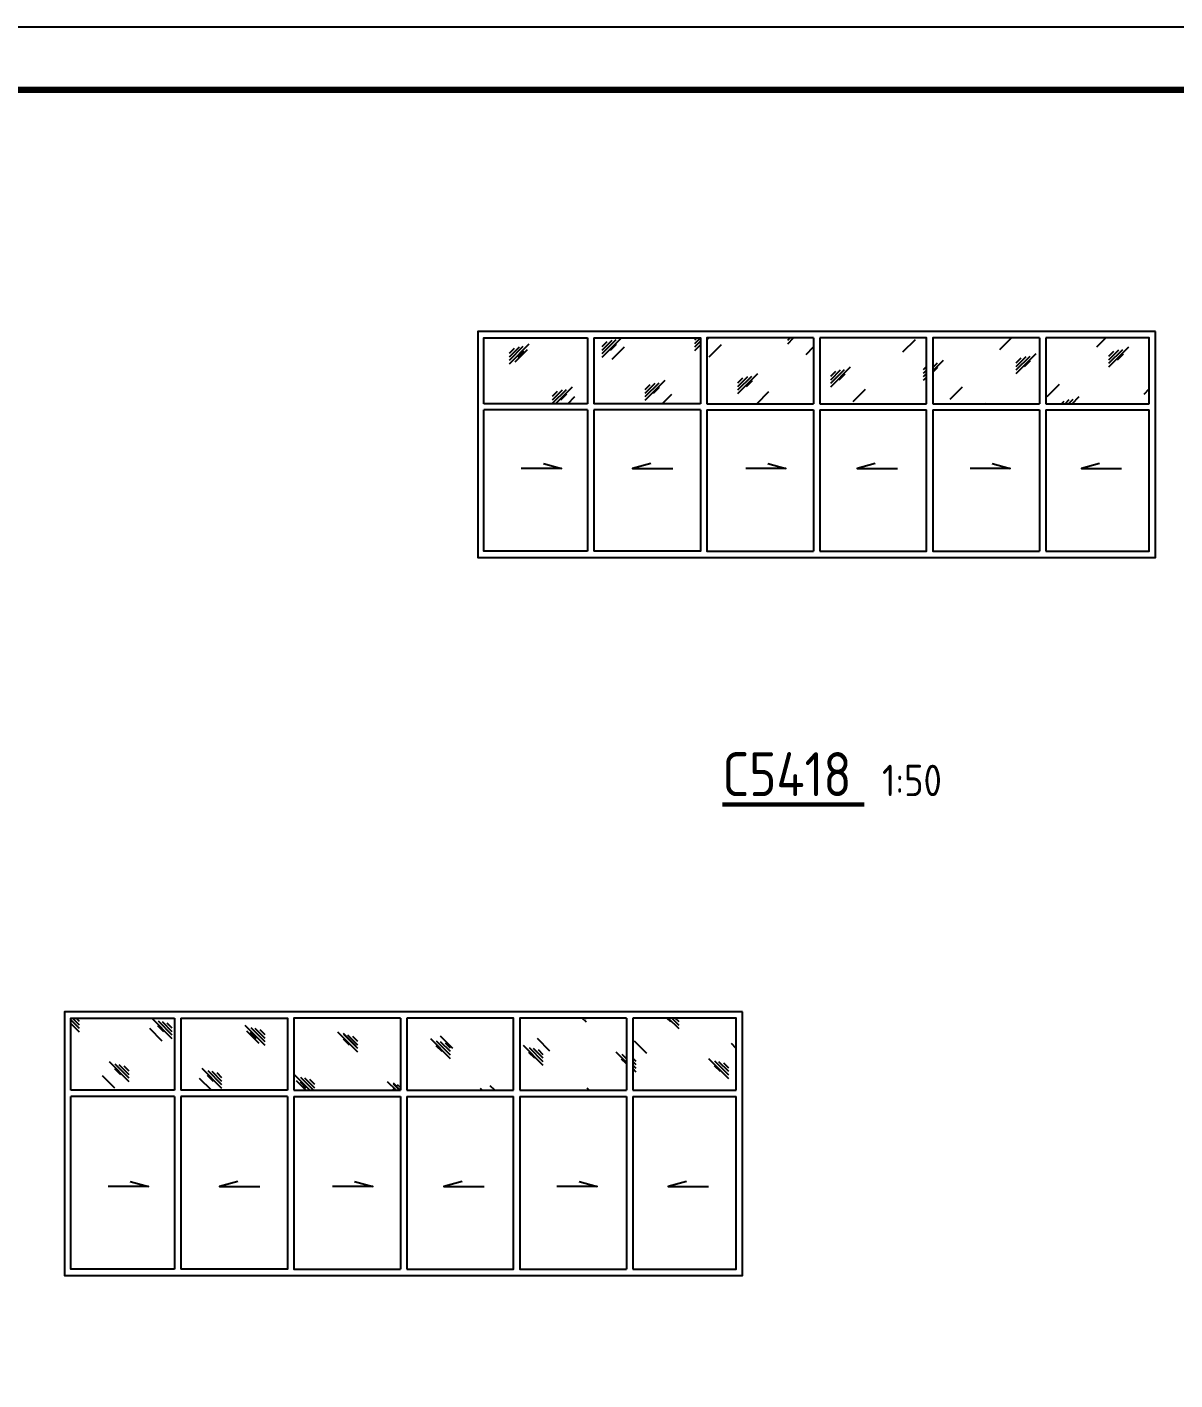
# Model space of a CAD drawing. Extents: x 39560 to 217760, y -140239 to 277665.
# Drawn here: x 186784 to 205073, y -119789 to -98239 of the extents above; entities that cross this region are included whole.
import ezdxf

# ---------------------------------------------------------------- set-up
doc = ezdxf.new("R2010")
doc.units = 0
doc.header["$LTSCALE"] = 1000
doc.header["$MEASUREMENT"] = 0
for name, color, linetype in [('DIM_SYMB', 3, 'Continuous'), ('PUB_HATCH', 8, 'Continuous'), ('PUB_TEXT', 7, 'Continuous'), ('PUB_TITLE', 4, 'Continuous'), ('WINDOW', 4, 'Continuous'), ('WINDOW_TEXT', 7, 'Continuous')]:
    doc.layers.add(name, color=color, linetype=linetype)
doc.styles.get("Standard").update_dxf_attribs({"font": 'gbenor.shx', "bigfont": 'gbcbig.shx'})

# ---------------------------------------------------------------- blocks, each defined once
blk = doc.blocks.new('EQWEWQQEWE')
at = {"layer": 'PUB_HATCH'}
h = blk.add_hatch(dxfattribs=at)
h.set_pattern_fill('玻璃1', color=256, scale=70, style=0)
h.set_pattern_definition([(45, (1125250, 14699), (-342.9185, 342.9185), [156.8, -403.2]), (45, (1125317.2, 14727), (-342.9185, 342.9185), [67.2, -492.8]), (45, (1125250, 14727), (-342.9185, 342.9185), [112, -448]), (45, (1125283.6, 14699), (376.1808, -376.1808), [140, -420]), (45, (1125250, 14671), (-342.9185, 342.9185), [224, -336]), (45, (1125250, 14755), (-342.9185, 342.9185), [56, -504])])
h.paths.add_polyline_path([(2700, 465), (3525, 465), (3525, 990), (2700, 990)])
h.paths.add_polyline_path([(2650, 990), (1800, 990), (1800, 465), (2650, 465)])
h.paths.add_polyline_path([(1750, 465), (1750, 990), (900, 990), (900, 465)])
h.paths.add_polyline_path([(850, 465), (850, 990), (0, 990), (0, 465)])
h.paths.add_polyline_path([(-50, 465), (-50, 990), (-900, 990), (-900, 465)])
h.paths.add_polyline_path([(-950, 465), (-950, 990), (-1775, 990), (-1775, 465)])
for points in [[(-1302, -11), (-1157, -50), (-1478, -50)], [(-446, -11), (-591, -50), (-270, -50)], [(486, -11), (631, -50), (310, -50)], [(1342, -11), (1197, -50), (1518, -50)], [(2273, -11), (2418, -50), (2097, -50)], [(3129, -11), (2984, -50), (3305, -50)]]:
    blk.add_lwpolyline(points, dxfattribs=at)
at = {"layer": 'WINDOW'}
for p, q in [((-950, 990), (-950, 465)), ((-900, 990), (-900, 465)), ((850, 990), (850, 465)), ((900, 990), (900, 465)), ((2650, 990), (2650, 465)), ((2700, 990), (2700, 465)), ((-950, 465), (-1775, 465)), ((-50, 465), (-900, 465)), ((0, 465), (850, 465)), ((900, 465), (1750, 465)), ((1800, 465), (2650, 465)), ((2700, 465), (3525, 465)), ((-950, 415), (-1775, 415)), ((-950, 415), (-950, -710)), ((-50, 415), (-900, 415)), ((-900, 415), (-900, -710)), ((0, 415), (850, 415)), ((850, 415), (850, -710)), ((900, 415), (1750, 415)), ((900, 415), (900, -710)), ((1800, 415), (2650, 415)), ((2650, 415), (2650, -710)), ((2700, 415), (3525, 415)), ((2700, 415), (2700, -710))]:
    blk.add_line(p, q, dxfattribs=at)
for points in [[(-1775, 465), (-1775, 990), (-950, 990)], [(-900, 990), (-50, 990), (-50, 465)], [(850, 990), (0, 990), (0, 465)], [(1750, 465), (1750, 990), (900, 990)], [(2650, 990), (1800, 990), (1800, 465)], [(3525, 465), (3525, 990), (2700, 990)], [(-950, -710), (-1775, -710), (-1775, 415)], [(-50, 415), (-50, -710), (-900, -710)], [(0, 415), (0, -710), (850, -710)], [(900, -710), (1750, -710), (1750, 415)], [(1800, 415), (1800, -710), (2650, -710)], [(2700, -710), (3525, -710), (3525, 415)]]:
    blk.add_lwpolyline(points, dxfattribs=at)
at = {"layer": 'WINDOW_TEXT'}
blk.add_lwpolyline([(3575, 1040), (-1825, 1040), (-1825, -760), (3575, -760)], close=True, dxfattribs=at)
blk = doc.blocks.new('EQWEDASDSD')
blk.add_blockref('EQWEWQQEWE', (591, 4150))
blk = doc.blocks.new('5418C')
at = {"layer": 'PUB_HATCH'}
h = blk.add_hatch(dxfattribs=at)
h.set_pattern_fill('玻璃1', color=256, scale=70, style=0)
h.set_pattern_definition([(45, (1163781.3, -7954.45), (-342.92, 342.92), [156.8, -403.2]), (45, (1163848.5, -7926.45), (-342.92, 342.92), [67.2, -492.8]), (45, (1163781.3, -7926.45), (-342.92, 342.92), [112, -448]), (45, (1163814.9, -7954.45), (376.18, -376.18), [140, -420]), (45, (1163781.3, -7982.45), (-342.92, 342.92), [224, -336]), (45, (1163781.3, -7898.45), (-342.92, 342.92), [56, -504])])
h.paths.add_polyline_path([(1164606, -8032), (1163781, -8032), (1163781, -7457), (1164606, -7457)])
h.paths.add_polyline_path([(1164656, -7457), (1165506, -7457), (1165506, -8032), (1164656, -8032)])
h.paths.add_polyline_path([(1165556, -8032), (1165556, -7457), (1166406, -7457), (1166406, -8032)])
h.paths.add_polyline_path([(1166456, -8032), (1166456, -7457), (1167306, -7457), (1167306, -8032)])
h.paths.add_polyline_path([(1167356, -8032), (1167356, -7457), (1168206, -7457), (1168206, -8032)])
h.paths.add_polyline_path([(1168256, -8032), (1168256, -7457), (1169081, -7457), (1169081, -8032)])
for points in [[(1164177, -8758), (1164322, -8797), (1164001, -8797)], [(1165033, -8758), (1164888, -8797), (1165209, -8797)], [(1165965, -8758), (1166109, -8797), (1165789, -8797)], [(1166821, -8758), (1166676, -8797), (1166997, -8797)], [(1167752, -8758), (1167897, -8797), (1167576, -8797)], [(1168608, -8758), (1168463, -8797), (1168784, -8797)]]:
    blk.add_lwpolyline(points, dxfattribs=at)
at = {"layer": 'WINDOW'}
for p, q in [((1164606, -7457), (1164606, -8032)), ((1164656, -7457), (1164656, -8032)), ((1166406, -7457), (1166406, -8032)), ((1166456, -7457), (1166456, -8032)), ((1168206, -7457), (1168206, -8032)), ((1168256, -7457), (1168256, -8032)), ((1164606, -8032), (1163781, -8032)), ((1165506, -8032), (1164656, -8032)), ((1166406, -8032), (1165556, -8032)), ((1167306, -8032), (1166456, -8032)), ((1167356, -8032), (1168206, -8032)), ((1168256, -8032), (1169081, -8032)), ((1164606, -8082), (1163781, -8082)), ((1164606, -8082), (1164606, -9457)), ((1165506, -8082), (1164656, -8082)), ((1164656, -8082), (1164656, -9457)), ((1166406, -8082), (1165556, -8082)), ((1166406, -8082), (1166406, -9457)), ((1167306, -8082), (1166456, -8082)), ((1166456, -8082), (1166456, -9457)), ((1167356, -8082), (1168206, -8082)), ((1168206, -8082), (1168206, -9457)), ((1168256, -8082), (1169081, -8082)), ((1168256, -8082), (1168256, -9457))]:
    blk.add_line(p, q, dxfattribs=at)
for points in [[(1163781, -8032), (1163781, -7457), (1164606, -7457)], [(1164656, -7457), (1165506, -7457), (1165506, -8032)], [(1165556, -8032), (1165556, -7457), (1166406, -7457)], [(1166456, -7457), (1167306, -7457), (1167306, -8032)], [(1168206, -7457), (1167356, -7457), (1167356, -8032)], [(1169081, -8032), (1169081, -7457), (1168256, -7457)], [(1164606, -9457), (1163781, -9457), (1163781, -8082)], [(1165506, -8082), (1165506, -9457), (1164656, -9457)], [(1166406, -9457), (1165556, -9457), (1165556, -8082)], [(1167306, -8082), (1167306, -9457), (1166456, -9457)], [(1167356, -8082), (1167356, -9457), (1168206, -9457)], [(1168256, -9457), (1169081, -9457), (1169081, -8082)]]:
    blk.add_lwpolyline(points, dxfattribs=at)
at = {"layer": 'WINDOW_TEXT'}
blk.add_lwpolyline([(1163731, -7407), (1169131, -7407), (1169131, -9507), (1163731, -9507)], close=True, dxfattribs=at)
blk = doc.blocks.new('EQEQE1')
at = {"layer": 'PUB_HATCH', "xscale": -1}
blk.add_blockref('5418C', (1169131, 9657), dxfattribs=at)

msp = doc.modelspace()

# ---------------------------------------------------------------- linework, layer by layer
at = {"layer": 'DIM_SYMB', "const_width": 70}
msp.add_lwpolyline([(197860.986, -110624.791), (200125.149, -110624.791)], dxfattribs=at)
at = {"layer": 'PUB_TITLE'}
msp.add_lwpolyline([(158359.763, -140239.081), (217759.763, -140239.081), (217759.763, -98239.081), (158359.763, -98239.081)], close=True, dxfattribs=at)
at = {"layer": 'PUB_TITLE', "const_width": 100}
msp.add_lwpolyline([(159359.763, -139239.081), (216759.763, -139239.081), (216759.763, -99239.081), (159359.763, -99239.081)], close=True, dxfattribs=at)

# ---------------------------------------------------------------- block references
at = {"xscale": 2, "yscale": 2, "zscale": 2}
for name, p in [('EQWEDASDSD', (196431.57, -113468.506)), ('EQEQE1', (187382.841, -118425.21))]:
    msp.add_blockref(name, p, dxfattribs=at)

# ---------------------------------------------------------------- texts
at = {"layer": 'PUB_TEXT'}
for s, height, p in [('C5418', 700, (197860.986, -110489.796)), ('1:50', 500, (200405.149, -110489.796))]:
    msp.add_text(s, height=height, dxfattribs=at).set_placement(p)

doc.saveas('drawing.dxf')
